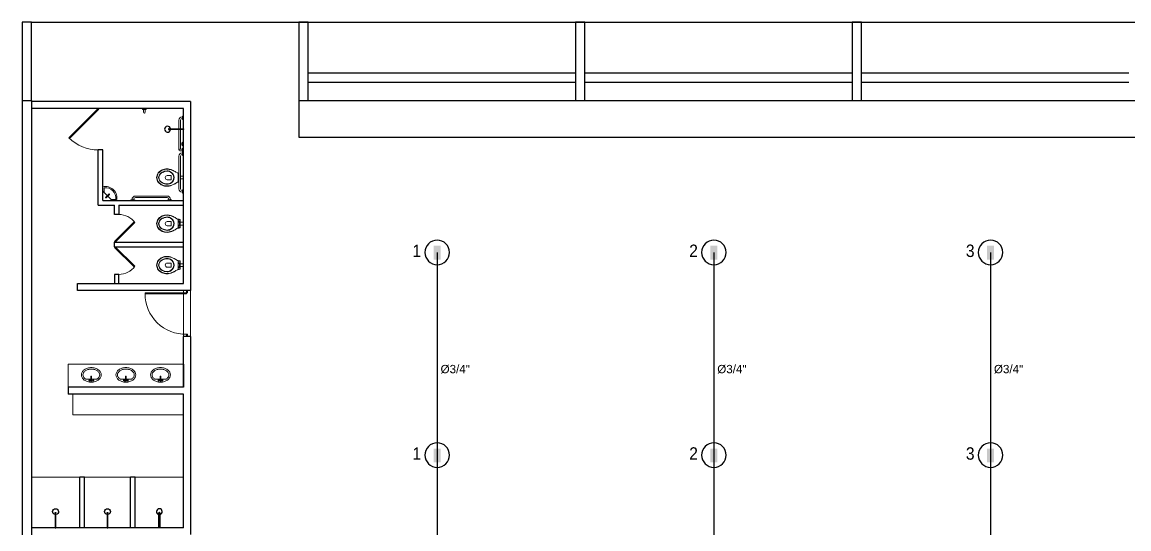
# Model space of a CAD drawing. Header units: inches. Extents: x 3 to 194, y 29 to 128.
# Drawn here: x 137.1 to 161.1, y 90.66 to 101.66 of the extents above; entities that cross this region are included whole.
import ezdxf

# ---------------------------------------------------------------- set-up
doc = ezdxf.new("R2010")
doc.units = ezdxf.units.IN
doc.header["$MEASUREMENT"] = 0
for name, color, linetype in [('AP-SAN', 3, 'Continuous'), ('ARQ_REBOCO', 2, 'Continuous'), ('ARQ_VISTA0', 8, 'Continuous'), ('EL-Textos_condutos', 7, 'Continuous'), ('ELE-TXT', 2, 'Continuous'), ('HACHURA', 1, 'Continuous'), ('PAREDE', 4, 'Continuous'), ('VISTA1', 1, 'Continuous')]:
    doc.layers.add(name, color=color, linetype=linetype)
doc.layers.add('BANHEIRO', color=1, linetype='Continuous', lineweight=20)
doc.styles.add('ARIAL', font='arial.ttf')

# ---------------------------------------------------------------- blocks, each defined once
blk = doc.blocks.new('I')
at = {"layer": 'ELE-TXT', "color": 4}
blk.add_circle((0, 0), 0.266, dxfattribs=at)
blk = doc.blocks.new('COND')
at = {"color": 4}
blk.add_solid([(-0.1, -0.05), (-0.1, 0.05), (0.1, -0.05), (0.1, 0.05)], dxfattribs=at)
blk = doc.blocks.new('Chuveiro')
at = {"layer": 'AP-SAN', "color": 252}
for p, q in [((-0.393, 0.01), (0, 0.01)), ((0, 0.01), (0, -0.01)), ((0, -0.01), (-0.393, -0.01))]:
    blk.add_line(p, q, dxfattribs=at)
for centre, radius, start, end in [((-0.426, 0), 0.078, 7.3661, 352.6339), ((-0.393, 0), 0.01, 90, 270)]:
    blk.add_arc(centre, radius, start, end, dxfattribs=at)

msp = doc.modelspace()

# ---------------------------------------------------------------- linework, layer by layer
at = {"layer": 'ARQ_REBOCO', "color": 1, "ltscale": 10}
for p, q in [((137.101, 99.956), (137.101, 79.556)), ((137.301, 99.956), (137.301, 79.556)), ((140.751, 99.931), (137.301, 99.931)), ((140.751, 99.931), (140.751, 95.831)), ((140.601, 99.781), (137.301, 99.781)), ((140.601, 95.981), (140.601, 99.781)), ((138.851, 98.881), (138.751, 98.881)), ((138.751, 97.681), (138.751, 98.881)), ((138.851, 97.781), (138.851, 98.881)), ((138.751, 97.681), (139.101, 97.681)), ((138.851, 97.781), (140.601, 97.781)), ((139.201, 97.681), (140.601, 97.681)), ((139.101, 96.781), (139.101, 96.881)), ((139.101, 96.881), (140.601, 96.881)), ((139.101, 96.781), (140.601, 96.781)), ((138.301, 95.831), (138.301, 95.981)), ((138.301, 95.981), (140.601, 95.981)), ((140.751, 95.831), (138.301, 95.831)), ((140.751, 94.831), (140.601, 94.831)), ((140.601, 93.731), (140.601, 94.831)), ((140.751, 94.831), (140.751, 90.531)), ((138.101, 93.731), (138.101, 93.581)), ((140.601, 93.731), (138.101, 93.731)), ((140.601, 93.581), (138.101, 93.581)), ((140.601, 90.681), (140.601, 93.581)), ((138.451, 91.781), (138.351, 91.781)), ((138.351, 90.681), (138.351, 91.781)), ((138.451, 90.681), (138.451, 91.781)), ((139.551, 91.781), (139.451, 91.781)), ((139.451, 90.681), (139.451, 91.781)), ((139.551, 90.681), (139.551, 91.781)), ((140.601, 90.681), (137.301, 90.681))]:
    msp.add_line(p, q, dxfattribs=at)
msp.add_lwpolyline([(139.201, 97.681), (139.201, 97.481), (139.101, 97.481), (139.101, 97.681)], dxfattribs=at)
msp.add_lwpolyline([(139.101, 96.181), (139.101, 95.981), (139.201, 95.981), (139.201, 96.181)], close=True, dxfattribs=at)
at = {"layer": 'ARQ_VISTA0', "color": 251}
msp.add_line((137.301, 101.656), (173.101, 101.656), dxfattribs=at)
at = {"layer": 'BANHEIRO', "color": 251}
for p, q in [((139.711, 99.781), (139.711, 99.771)), ((139.711, 99.781), (139.791, 99.781)), ((139.711, 99.771), (139.791, 99.771)), ((139.721, 99.761), (139.781, 99.761)), ((139.734, 99.761), (139.734, 99.698)), ((139.767, 99.698), (139.767, 99.761)), ((139.791, 99.781), (139.791, 99.771)), ((139.791, 99.781), (139.791, 99.771)), ((140.581, 99.551), (140.581, 99.611)), ((140.591, 99.541), (140.591, 99.621)), ((140.601, 99.621), (140.591, 99.621)), ((140.501, 99.339), (140.501, 99.525)), ((140.534, 99.339), (140.534, 99.525)), ((140.574, 99.598), (140.581, 99.598)), ((140.581, 99.565), (140.574, 99.565)), ((140.601, 99.541), (140.591, 99.541)), ((140.501, 98.881), (140.501, 99.323)), ((140.534, 98.898), (140.534, 99.323)), ((140.581, 98.898), (140.517, 98.898)), ((140.581, 99.028), (140.534, 99.028)), ((140.534, 98.995), (140.581, 98.995)), ((140.581, 99.041), (140.581, 98.981)), ((140.581, 98.911), (140.581, 98.851)), ((140.591, 99.051), (140.591, 98.971)), ((140.601, 99.051), (140.591, 99.051)), ((140.601, 98.971), (140.591, 98.971)), ((140.591, 98.921), (140.591, 98.841)), ((140.601, 98.921), (140.591, 98.921)), ((140.501, 98.745), (140.501, 98.038)), ((140.517, 98.865), (140.581, 98.865)), ((140.534, 98.745), (140.534, 98.038)), ((140.574, 98.818), (140.581, 98.818)), ((140.581, 98.785), (140.574, 98.785)), ((140.581, 98.771), (140.581, 98.831)), ((140.591, 98.761), (140.591, 98.841)), ((140.601, 98.841), (140.591, 98.841)), ((140.601, 98.841), (140.591, 98.841)), ((140.601, 98.761), (140.591, 98.761)), ((140.534, 98.311), (140.601, 98.311)), ((140.534, 98.251), (140.601, 98.251)), ((138.948, 97.889), (138.851, 97.986)), ((138.876, 97.965), (138.876, 98.052)), ((138.912, 97.854), (138.982, 97.923)), ((140.581, 97.998), (140.574, 97.998)), ((140.574, 97.965), (140.581, 97.965)), ((140.581, 98.011), (140.581, 97.951)), ((140.591, 98.021), (140.591, 97.941)), ((140.601, 98.021), (140.591, 98.021)), ((140.601, 97.941), (140.591, 97.941)), ((138.923, 97.843), (138.993, 97.913)), ((139.056, 97.781), (138.958, 97.879)), ((139.035, 97.806), (139.121, 97.806)), ((139.541, 97.791), (139.461, 97.791)), ((139.461, 97.781), (139.461, 97.791)), ((139.531, 97.801), (139.471, 97.801)), ((139.484, 97.808), (139.484, 97.801)), ((139.517, 97.801), (139.517, 97.808)), ((139.541, 97.781), (139.541, 97.791)), ((140.244, 97.881), (139.557, 97.881)), ((140.244, 97.848), (139.557, 97.848)), ((140.261, 97.791), (140.341, 97.791)), ((140.261, 97.781), (140.261, 97.791)), ((140.271, 97.801), (140.331, 97.801)), ((140.284, 97.801), (140.284, 97.808)), ((140.317, 97.808), (140.317, 97.801)), ((140.341, 97.781), (140.341, 97.791)), ((140.513, 97.245), (140.513, 97.317)), ((140.531, 97.199), (140.531, 97.364)), ((140.531, 97.311), (140.601, 97.311)), ((140.531, 97.251), (140.601, 97.251)), ((140.513, 96.417), (140.513, 96.345)), ((140.531, 96.464), (140.531, 96.299)), ((140.531, 96.411), (140.601, 96.411)), ((140.531, 96.351), (140.601, 96.351)), ((140.601, 95.781), (140.601, 95.831)), ((140.601, 94.831), (140.601, 95.761)), ((140.665, 95.831), (140.665, 95.761)), ((140.685, 95.781), (140.665, 95.781)), ((140.685, 95.831), (140.685, 95.781)), ((140.751, 94.831), (140.751, 95.831)), ((140.685, 94.881), (140.665, 94.881)), ((140.665, 94.881), (140.665, 94.831)), ((140.685, 94.881), (140.685, 94.831)), ((140.601, 94.231), (138.101, 94.231)), ((138.101, 94.231), (138.101, 93.731)), ((138.477, 93.906), (138.593, 93.906)), ((138.593, 93.868), (138.593, 93.966)), ((138.608, 93.868), (138.608, 93.966)), ((138.608, 93.906), (138.724, 93.906)), ((139.227, 93.906), (139.343, 93.906)), ((139.343, 93.868), (139.343, 93.966)), ((139.358, 93.868), (139.358, 93.966)), ((139.358, 93.906), (139.474, 93.906)), ((140.093, 93.906), (139.977, 93.906)), ((140.093, 93.868), (140.093, 93.966)), ((140.108, 93.868), (140.108, 93.966)), ((140.224, 93.906), (140.108, 93.906)), ((138.201, 93.131), (138.201, 93.581)), ((140.601, 93.131), (138.201, 93.131)), ((140.601, 91.781), (137.301, 91.781))]:
    msp.add_line(p, q, dxfattribs=at)
for points in [[(138.765, 99.767), (138.128, 99.131), (138.114, 99.145), (138.751, 99.781)], [(139.121, 96.881), (139.545, 97.305), (139.531, 97.32), (139.106, 96.895)], [(139.121, 96.781), (139.545, 96.357), (139.531, 96.343), (139.106, 96.767)], [(140.665, 95.781), (139.765, 95.781), (139.765, 95.761), (140.665, 95.761)]]:
    msp.add_lwpolyline(points, close=True, dxfattribs=at)
for points in [[(140.501, 98.376), (140.474, 98.38, -0.047116), (140.474, 98.381, -0.044891), (140.473, 98.381), (140.437, 98.401, 0.036783), (140.417, 98.413, 0.0196), (140.377, 98.434, 0.056836), (140.317, 98.459, 0.089116), (140.217, 98.469, 0.095425), (140.117, 98.437, 0.091656), (140.051, 98.381, 0.16072), (140.017, 98.281, 0.16072), (140.051, 98.181, 0.091656), (140.117, 98.126, 0.095425), (140.217, 98.093, 0.089116), (140.317, 98.103, 0.056836), (140.377, 98.128, 0.0196), (140.417, 98.149, 0.036783), (140.437, 98.161), (140.473, 98.182, -0.044891), (140.474, 98.182, -0.047116), (140.474, 98.182), (140.501, 98.186)], [(140.437, 98.401), (140.417, 98.412, 0.0204), (140.377, 98.431, 0.050595), (140.317, 98.455, 0.089432), (140.217, 98.463, 0.098712), (140.117, 98.429, 0.072481), (140.06, 98.381, 0.182574), (140.024, 98.281, 0.182574), (140.06, 98.181, 0.072481), (140.117, 98.134, 0.098712), (140.217, 98.1, 0.089432), (140.317, 98.108, 0.050595), (140.377, 98.131, 0.0204), (140.417, 98.15), (140.437, 98.161)], [(140.474, 98.381), (140.476, 98.379, -0.269143), (140.487, 98.362), (140.487, 98.201, -0.269143), (140.476, 98.183), (140.474, 98.182)], [(140.501, 98.366, 0.039426), (140.485, 98.369)], [(140.485, 98.193, 0.039426), (140.501, 98.196, 0.039426)], [(140.501, 98.316), (140.497, 98.316, -0.414214), (140.487, 98.326)], [(140.487, 98.236, -0.414214), (140.497, 98.246), (140.501, 98.246)], [(140.531, 97.364, 0.110292), (140.503, 97.376), (140.474, 97.38, -0.047116), (140.474, 97.381, -0.044891), (140.473, 97.381), (140.437, 97.401, 0.036783), (140.417, 97.413, 0.0196), (140.377, 97.434, 0.056836), (140.317, 97.459, 0.089116), (140.217, 97.469, 0.095425), (140.117, 97.437, 0.091656), (140.051, 97.381, 0.16072), (140.017, 97.281, 0.16072), (140.051, 97.181, 0.091656), (140.117, 97.126, 0.095425), (140.217, 97.093, 0.089116), (140.317, 97.103, 0.056836), (140.377, 97.128, 0.0196), (140.417, 97.149, 0.036783), (140.437, 97.161), (140.473, 97.182, -0.044891), (140.474, 97.182, -0.047116), (140.474, 97.182), (140.503, 97.186, 0.110292), (140.531, 97.199, 0.110292)], [(140.437, 97.401), (140.417, 97.412, 0.0204), (140.377, 97.431, 0.050595), (140.317, 97.455, 0.089432), (140.217, 97.463, 0.098712), (140.117, 97.429, 0.072481), (140.06, 97.381, 0.182574), (140.024, 97.281, 0.182574), (140.06, 97.181, 0.072481), (140.117, 97.134, 0.098712), (140.217, 97.1, 0.089432), (140.317, 97.108, 0.050595), (140.377, 97.131, 0.0204), (140.417, 97.15), (140.437, 97.161)], [(140.474, 97.381), (140.476, 97.379, -0.269143), (140.487, 97.362), (140.487, 97.201, -0.269143), (140.476, 97.183), (140.474, 97.182)], [(140.531, 97.351, 0.068652), (140.517, 97.361, 0.082359), (140.485, 97.369)], [(140.485, 97.193, 0.082359), (140.517, 97.201, 0.068652), (140.531, 97.211, 0.068652)], [(140.531, 97.329, 0.15436), (140.519, 97.332), (140.487, 97.332)], [(140.487, 97.236, -0.414214), (140.497, 97.246), (140.51, 97.246, -0.226163), (140.515, 97.244, 0.733322), (140.522, 97.246), (140.522, 97.316, 0.733322), (140.515, 97.319, -0.226163), (140.51, 97.316), (140.497, 97.316, -0.414214), (140.487, 97.326)], [(140.487, 97.23), (140.519, 97.23, 0.15436), (140.531, 97.234, 0.15436)], [(140.531, 96.299, -0.110292), (140.503, 96.286), (140.474, 96.282, 0.047116), (140.474, 96.282, 0.044891), (140.473, 96.282), (140.437, 96.261, -0.036783), (140.417, 96.249, -0.0196), (140.377, 96.228, -0.056836), (140.317, 96.203, -0.089116), (140.217, 96.193, -0.095425), (140.117, 96.226, -0.091656), (140.051, 96.281, -0.16072), (140.017, 96.381, -0.16072), (140.051, 96.481, -0.091656), (140.117, 96.537, -0.095425), (140.217, 96.569, -0.089116), (140.317, 96.559, -0.056836), (140.377, 96.534, -0.0196), (140.417, 96.513, -0.036783), (140.437, 96.501), (140.473, 96.481, 0.044891), (140.474, 96.481, 0.047116), (140.474, 96.48), (140.503, 96.476, -0.110292), (140.531, 96.464, -0.110292)], [(140.437, 96.261), (140.417, 96.25, -0.0204), (140.377, 96.231, -0.050595), (140.317, 96.208, -0.089432), (140.217, 96.2, -0.098712), (140.117, 96.234, -0.072481), (140.06, 96.281, -0.182574), (140.024, 96.381, -0.182574), (140.06, 96.481, -0.072481), (140.117, 96.529, -0.098712), (140.217, 96.563, -0.089432), (140.317, 96.555, -0.050595), (140.377, 96.531, -0.0204), (140.417, 96.512), (140.437, 96.501)], [(140.474, 96.282), (140.476, 96.283, 0.269143), (140.487, 96.301), (140.487, 96.462, 0.269143), (140.476, 96.479), (140.474, 96.481)], [(140.485, 96.469, -0.082359), (140.517, 96.461, -0.068652), (140.531, 96.451, -0.068652)], [(140.531, 96.311, -0.068652), (140.517, 96.301, -0.082359), (140.485, 96.293)], [(140.487, 96.432), (140.519, 96.432, -0.15436), (140.531, 96.429, -0.15436)], [(140.487, 96.426, 0.414214), (140.497, 96.416), (140.51, 96.416, 0.226163), (140.515, 96.419, -0.733322), (140.522, 96.416), (140.522, 96.346, -0.733322), (140.515, 96.344, 0.226163), (140.51, 96.346), (140.497, 96.346, 0.414214), (140.487, 96.336)], [(140.531, 96.334, -0.15436), (140.519, 96.33), (140.487, 96.33)]]:
    msp.add_lwpolyline(points, format="xyb", dxfattribs=at)
for points in [[(140.06, 98.281, 0.247323), (140.117, 98.179, 0.098952), (140.217, 98.139, 0.167831), (140.317, 98.153, 0.278895), (140.395, 98.281, 0.278895), (140.317, 98.409, 0.167831), (140.217, 98.424, 0.098952), (140.117, 98.383, 0.247323)], [(140.317, 98.4, 0.185303), (140.217, 98.418, 0.106842), (140.117, 98.376, 0.250606), (140.065, 98.281, 0.250606), (140.117, 98.186, 0.106842), (140.217, 98.145, 0.185303), (140.317, 98.162, 0.264523), (140.387, 98.281, 0.264523)], [(140.249, 98.326), (140.329, 98.326), (140.329, 98.236), (140.249, 98.236, -1)], [(140.06, 97.281, 0.247323), (140.117, 97.179, 0.098952), (140.217, 97.139, 0.167831), (140.317, 97.153, 0.278895), (140.395, 97.281, 0.278895), (140.317, 97.409, 0.167831), (140.217, 97.424, 0.098952), (140.117, 97.383, 0.247323)], [(140.317, 97.4, 0.185303), (140.217, 97.418, 0.106842), (140.117, 97.376, 0.250606), (140.065, 97.281, 0.250606), (140.117, 97.186, 0.106842), (140.217, 97.145, 0.185303), (140.317, 97.162, 0.264523), (140.387, 97.281, 0.264523)], [(140.249, 97.326), (140.329, 97.326), (140.329, 97.236), (140.249, 97.236, -1)], [(140.06, 96.381, -0.247323), (140.117, 96.483, -0.098952), (140.217, 96.524, -0.167831), (140.317, 96.509, -0.278895), (140.395, 96.381, -0.278895), (140.317, 96.253, -0.167831), (140.217, 96.239, -0.098952), (140.117, 96.279, -0.247323)], [(140.317, 96.262, -0.185303), (140.217, 96.245, -0.106842), (140.117, 96.286, -0.250606), (140.065, 96.381, -0.250606), (140.117, 96.476, -0.106842), (140.217, 96.518, -0.185303), (140.317, 96.5, -0.264523), (140.387, 96.381, -0.264523)], [(140.249, 96.336), (140.329, 96.336), (140.329, 96.426), (140.249, 96.426, 1)]]:
    msp.add_lwpolyline(points, format="xyb", close=True, dxfattribs=at)
for points in [[(140.501, 98.332), (140.487, 98.332)], [(140.487, 98.23), (140.501, 98.23)], [(140.519, 97.332), (140.531, 97.332)], [(140.531, 97.23), (140.519, 97.23)], [(140.531, 96.432), (140.519, 96.432)], [(140.519, 96.33), (140.531, 96.33)]]:
    msp.add_lwpolyline(points, dxfattribs=at)
for centre, radius in [((138.561, 93.878), 0.0134), ((138.561, 93.878), 0.00926), ((138.64, 93.878), 0.0134), ((138.64, 93.878), 0.00926), ((139.311, 93.878), 0.0134), ((139.311, 93.878), 0.00926), ((139.39, 93.878), 0.0134), ((139.39, 93.878), 0.00926), ((140.061, 93.878), 0.0134), ((140.061, 93.878), 0.00926), ((140.14, 93.878), 0.0134), ((140.14, 93.878), 0.00926)]:
    msp.add_circle(centre, radius, dxfattribs=at)
for centre, radius, start, end in [((139.721, 99.771), 0.01, 180, 270), ((139.751, 99.698), 0.0165, 180, 360), ((139.781, 99.771), 0.01, 270, 0), ((140.591, 99.611), 0.01, 90, 180), ((140.574, 99.525), 0.073, 90, 180), ((140.574, 99.525), 0.04, 90, 180), ((140.591, 99.551), 0.01, 180, 270), ((138.751, 99.781), 0.9, 225, 270), ((140.517, 98.881), 0.0165, 90, 270), ((140.591, 99.041), 0.01, 90, 180), ((140.591, 98.981), 0.01, 180, 270), ((140.591, 98.911), 0.01, 90, 180), ((140.574, 98.745), 0.073, 90, 180), ((140.574, 98.745), 0.04, 90, 180), ((140.591, 98.851), 0.01, 180, 270), ((140.591, 98.831), 0.01, 90, 180), ((140.591, 98.771), 0.01, 180, 270), ((138.907, 97.838), 0.25, 346.8838, 103.1162), ((138.886, 98.052), 0.01, 95.7953, 180), ((138.886, 97.965), 0.01, 180, 225), ((138.907, 97.838), 0.225, 354.2047, 95.7953), ((138.987, 97.918), 0.00737, 315, 135), ((140.574, 98.038), 0.073, 180, 270), ((140.574, 98.038), 0.04, 180, 270), ((140.591, 98.011), 0.01, 90, 180), ((140.591, 97.951), 0.01, 180, 270), ((138.918, 97.848), 0.00737, 135, 315), ((139.035, 97.816), 0.01, 225, 270), ((139.121, 97.816), 0.01, 270, 354.2047), ((139.471, 97.791), 0.01, 90, 180), ((139.557, 97.808), 0.073, 90, 180), ((139.557, 97.808), 0.04, 90, 180), ((139.531, 97.791), 0.01, 0, 90), ((140.244, 97.808), 0.073, 0, 90), ((140.244, 97.808), 0.04, 0, 90), ((140.271, 97.791), 0.01, 90, 180), ((140.331, 97.791), 0.01, 0, 90), ((139.197, 97.049), 0.432, 36.3644, 89.5499), ((139.197, 96.613), 0.432, 270.4501, 323.6356), ((140.645, 95.761), 0.88, 180, 271.2875), ((138.551, 93.973), 0.172, 126.5525, 150.8076), ((138.551, 93.973), 0.139, 126.5525, 150.8076), ((138.581, 93.933), 0.222, 107.0712, 126.5525), ((138.581, 93.933), 0.189, 107.0712, 126.5525), ((138.601, 93.869), 0.288, 90, 107.0712), ((138.601, 93.869), 0.256, 90, 107.0712), ((138.601, 93.869), 0.288, 72.9288, 90), ((138.601, 93.869), 0.256, 72.9288, 90), ((138.62, 93.933), 0.189, 53.4475, 72.9288), ((138.62, 93.933), 0.222, 53.4475, 72.9288), ((138.65, 93.973), 0.139, 29.1924, 53.4475), ((138.65, 93.973), 0.172, 29.1924, 53.4475), ((139.301, 93.973), 0.172, 126.5525, 150.8076), ((139.301, 93.973), 0.139, 126.5525, 150.8076), ((139.331, 93.933), 0.222, 107.0712, 126.5525), ((139.331, 93.933), 0.189, 107.0712, 126.5525), ((139.351, 93.869), 0.288, 90, 107.0712), ((139.351, 93.869), 0.256, 90, 107.0712), ((139.351, 93.869), 0.288, 72.9288, 90), ((139.351, 93.869), 0.256, 72.9288, 90), ((139.37, 93.933), 0.189, 53.4475, 72.9288), ((139.37, 93.933), 0.222, 53.4475, 72.9288), ((139.4, 93.973), 0.139, 29.1924, 53.4475), ((139.4, 93.973), 0.172, 29.1924, 53.4475), ((140.051, 93.973), 0.172, 126.5525, 150.8076), ((140.051, 93.973), 0.139, 126.5525, 150.8076), ((140.081, 93.933), 0.222, 107.0712, 126.5525), ((140.081, 93.933), 0.189, 107.0712, 126.5525), ((140.101, 93.869), 0.288, 90, 107.0712), ((140.101, 93.869), 0.256, 90, 107.0712), ((140.101, 93.869), 0.288, 72.9288, 90), ((140.101, 93.869), 0.256, 72.9288, 90), ((140.12, 93.933), 0.189, 53.4475, 72.9288), ((140.12, 93.933), 0.222, 53.4475, 72.9288), ((140.15, 93.973), 0.139, 29.1924, 53.4475), ((140.15, 93.973), 0.172, 29.1924, 53.4475), ((138.505, 93.999), 0.119, 150.8076, 180), ((138.505, 93.999), 0.119, 180, 209.1924), ((138.551, 94.024), 0.172, 209.1924, 233.4475), ((138.505, 93.999), 0.0866, 150.8076, 180), ((138.505, 93.999), 0.0866, 180, 209.1924), ((138.551, 94.024), 0.139, 209.1924, 233.4475), ((138.581, 94.065), 0.222, 233.4475, 252.9288), ((138.581, 94.065), 0.189, 233.4475, 236.7796), ((138.601, 94.128), 0.288, 252.9288, 270), ((138.6, 93.966), 0.00737, 0, 180), ((138.6, 93.868), 0.00737, 180, 0), ((138.601, 94.128), 0.288, 270, 287.0712), ((138.62, 94.065), 0.222, 287.0712, 306.5525), ((138.62, 94.065), 0.189, 303.2204, 306.5525), ((138.65, 94.024), 0.139, 306.5525, 330.8076), ((138.65, 94.024), 0.172, 306.5525, 330.8076), ((138.696, 93.999), 0.0866, 0, 29.1924), ((138.696, 93.999), 0.0866, 330.8076, 0), ((138.696, 93.999), 0.119, 0, 29.1924), ((138.696, 93.999), 0.119, 330.8076, 0), ((139.255, 93.999), 0.119, 150.8076, 180), ((139.255, 93.999), 0.119, 180, 209.1924), ((139.301, 94.024), 0.172, 209.1924, 233.4475), ((139.255, 93.999), 0.0866, 150.8076, 180), ((139.255, 93.999), 0.0866, 180, 209.1924), ((139.301, 94.024), 0.139, 209.1924, 233.4475), ((139.331, 94.065), 0.222, 233.4475, 252.9288), ((139.331, 94.065), 0.189, 233.4475, 236.7796), ((139.351, 94.128), 0.288, 252.9288, 270), ((139.35, 93.966), 0.00737, 0, 180), ((139.35, 93.868), 0.00737, 180, 0), ((139.351, 94.128), 0.288, 270, 287.0712), ((139.37, 94.065), 0.222, 287.0712, 306.5525), ((139.37, 94.065), 0.189, 303.2204, 306.5525), ((139.4, 94.024), 0.139, 306.5525, 330.8076), ((139.4, 94.024), 0.172, 306.5525, 330.8076), ((139.446, 93.999), 0.0866, 0, 29.1924), ((139.446, 93.999), 0.0866, 330.8076, 0), ((139.446, 93.999), 0.119, 0, 29.1924), ((139.446, 93.999), 0.119, 330.8076, 0), ((140.005, 93.999), 0.119, 150.8076, 180), ((140.005, 93.999), 0.119, 180, 209.1924), ((140.051, 94.024), 0.172, 209.1924, 233.4475), ((140.005, 93.999), 0.0866, 150.8076, 180), ((140.005, 93.999), 0.0866, 180, 209.1924), ((140.051, 94.024), 0.139, 209.1924, 233.4475), ((140.081, 94.065), 0.222, 233.4475, 252.9288), ((140.081, 94.065), 0.189, 233.4475, 236.7796), ((140.101, 94.128), 0.288, 252.9288, 270), ((140.101, 93.966), 0.00737, 0, 180), ((140.101, 93.868), 0.00737, 180, 0), ((140.101, 94.128), 0.288, 270, 287.0712), ((140.12, 94.065), 0.222, 287.0712, 306.5525), ((140.12, 94.065), 0.189, 303.2204, 306.5525), ((140.15, 94.024), 0.139, 306.5525, 330.8076), ((140.15, 94.024), 0.172, 306.5525, 330.8076), ((140.196, 93.999), 0.0866, 0, 29.1924), ((140.196, 93.999), 0.0866, 330.8076, 0), ((140.196, 93.999), 0.119, 0, 29.1924), ((140.196, 93.999), 0.119, 330.8076, 0)]:
    msp.add_arc(centre, radius, start, end, dxfattribs=at)
at = {"layer": 'HACHURA'}
for p, q in [((146.101, 96.656), (146.101, 82.856)), ((152.101, 96.656), (152.101, 82.856)), ((158.101, 96.656), (158.101, 82.856))]:
    msp.add_line(p, q, dxfattribs=at)
at = {"layer": 'HACHURA', "color": 0}
msp.add_line((140.601, 94.231), (140.601, 93.731), dxfattribs=at)
at = {"layer": 'PAREDE'}
msp.add_lwpolyline([(137.101, 99.956), (137.301, 99.956), (137.301, 101.656), (137.101, 101.656)], close=True, dxfattribs=at)
at = {"layer": 'PAREDE', "color": 2}
for points in [[(137.101, 99.956), (137.301, 99.956), (137.301, 101.656), (137.101, 101.656)], [(143.101, 99.956), (143.301, 99.956), (143.301, 101.656), (143.101, 101.656)], [(149.101, 99.956), (149.301, 99.956), (149.301, 101.656), (149.101, 101.656)], [(155.101, 99.956), (155.301, 99.956), (155.301, 101.656), (155.101, 101.656)]]:
    msp.add_lwpolyline(points, close=True, dxfattribs=at)
at = {"layer": 'VISTA1', "color": 2}
msp.add_line((143.101, 100.356), (143.101, 100.356), dxfattribs=at)
at = {"layer": 'VISTA1'}
for p, q in [((143.301, 100.556), (149.101, 100.556)), ((143.301, 100.356), (149.101, 100.356)), ((149.301, 100.556), (155.101, 100.556)), ((149.301, 100.356), (155.101, 100.356)), ((155.301, 100.556), (161.101, 100.556)), ((155.301, 100.356), (161.101, 100.356)), ((143.101, 99.956), (170.801, 99.956)), ((143.101, 99.956), (143.101, 99.156)), ((143.101, 99.156), (170.801, 99.156))]:
    msp.add_line(p, q, dxfattribs=at)

# ---------------------------------------------------------------- block references
at = {"layer": 'BANHEIRO', "color": 251, "xscale": 0.8176870748751099, "yscale": 0.8176870748751099, "zscale": 0.8176870748751099}
msp.add_blockref('Chuveiro', (140.601, 99.331), dxfattribs=at)
at = {"layer": 'BANHEIRO', "color": 251, "yscale": 0.8176870748751099}
for p, xscale, zscale, rotation in [((137.826, 90.681), -0.8176870748751099, 0.8176870748751092, 90), ((138.951, 90.681), -0.8176870748751099, 0.8176870748751092, 90), ((140.076, 90.681), 0.8176870748751099, 0.8176870748751099, 270)]:
    msp.add_blockref('Chuveiro', p, dxfattribs=dict(at, xscale=xscale, zscale=zscale, rotation=rotation))
at = {"layer": 'ELE-TXT', "xscale": -1, "rotation": 180}
for p in [(146.101, 96.656), (152.101, 96.656), (158.101, 96.656), (146.101, 92.256), (152.101, 92.256), (158.101, 92.256)]:
    msp.add_blockref('I', p, dxfattribs=at)
at = {"layer": 'ELE-TXT', "xscale": 1.5, "yscale": 1.5, "zscale": 1.5, "rotation": 90}
for p in [(146.101, 96.65), (152.101, 96.65), (158.101, 96.65), (146.101, 92.25), (152.101, 92.25), (158.101, 92.25)]:
    msp.add_blockref('COND', p, dxfattribs=at)

# ---------------------------------------------------------------- texts
at = {"layer": 'EL-Textos_condutos', "color": 2, "style": 'ARIAL', "width": 0.9}
for s, p in [('1', (145.566, 96.557)), ('2', (151.566, 96.557)), ('3', (157.566, 96.557)), ('1', (145.566, 92.157)), ('2', (151.566, 92.157)), ('3', (157.566, 92.157))]:
    msp.add_text(s, height=0.27, dxfattribs=at).set_placement(p)
at = {"layer": 'EL-Textos_condutos', "color": 2, "char_height": 0.18, "attachment_point": 9, "line_spacing_factor": 0.9, "style": 'ARIAL'}
for insert in [(146.809, 94.028), (152.809, 94.028), (158.809, 94.028)]:
    msp.add_mtext('%%C3/4"', dxfattribs=dict(at, insert=insert))

doc.saveas('drawing.dxf')
